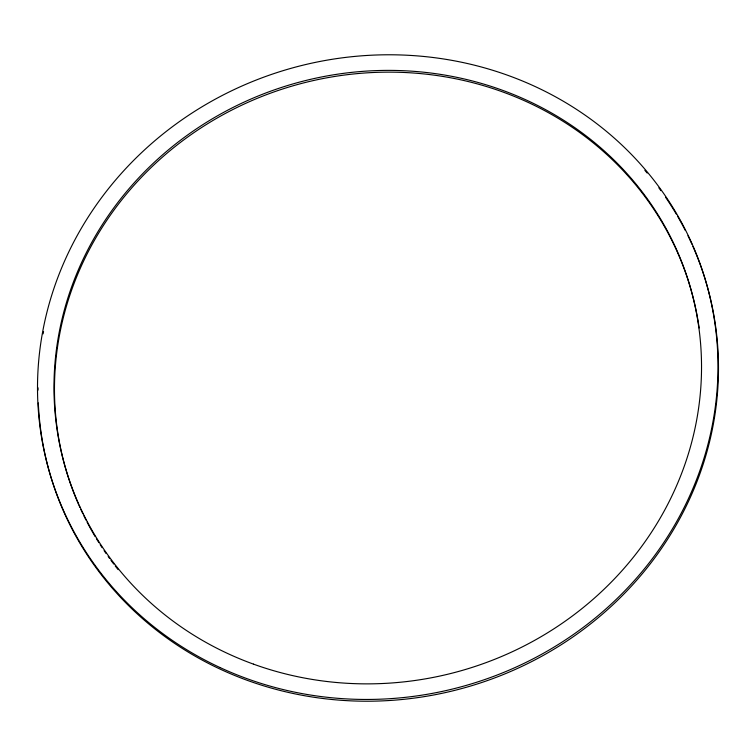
<?xml version="1.0" encoding="UTF-8"?>
<svg xmlns="http://www.w3.org/2000/svg" width="756" height="756" viewBox="0 0 756 756"><rect width="100%" height="100%" fill="white"/><g stroke="black" fill="none" stroke-linecap="round" stroke-linejoin="round"><path stroke-width="1.13" d="M692.912 246.409A341.759 320.733 -15.8 0 1 451.115 691.267A341.759 320.733 -15.8 0 1 38.301 402.929M38.008 390.143A341.759 320.733 -15.8 0 1 38.008 387.809M43.111 333.859A341.759 320.733 -15.8 0 1 43.546 331.544M644.868 170.336A341.759 320.733 -15.8 0 1 647.174 173.048M658.854 187.838A341.759 320.733 -15.8 0 1 660.924 190.663M665.611 197.325A341.759 320.733 -15.8 0 1 676.27 214.052M677.461 216.074A341.759 320.733 -15.8 0 1 685.342 230.504M687.969 235.759A341.759 320.733 -15.8 0 1 691.957 244.264M118.144 569.655A325.222 305.216 -15.8 0 1 115.224 565.96M113.787 564.089A325.222 305.216 -15.8 0 1 110.943 560.3M109.544 558.391A325.222 305.216 -15.8 0 1 108.165 556.473M106.114 553.562A325.222 305.216 -15.8 0 1 104.092 550.623M102.117 547.665A325.222 305.216 -15.8 0 1 100.17 544.679M98.894 542.676A325.222 305.216 -15.8 0 1 96.39 538.641M95.171 536.609A325.222 305.216 -15.8 0 1 87.082 522.15M86.004 520.062A325.222 305.216 -15.8 0 1 83.897 515.857M82.867 513.749A325.222 305.216 -15.8 0 1 80.873 509.516M79.9 507.389A325.222 305.216 -15.8 0 1 78.955 505.263M78.482 504.195A325.222 305.216 -15.8 0 1 294.859 85.277A325.222 305.216 -15.8 0 1 699.149 327.991M219.977 667.52A341.759 320.733 -15.8 0 0 717.699 353.071A341.759 320.733 -15.8 0 0 195.577 110.763A341.759 320.733 -15.8 0 0 219.977 667.52M253.458 664.127A325.222 305.216 -15.8 0 0 698.818 327.386A325.222 305.216 -15.8 0 0 180.986 139.86A325.222 305.216 -15.8 0 0 253.458 664.127"/></g></svg>
